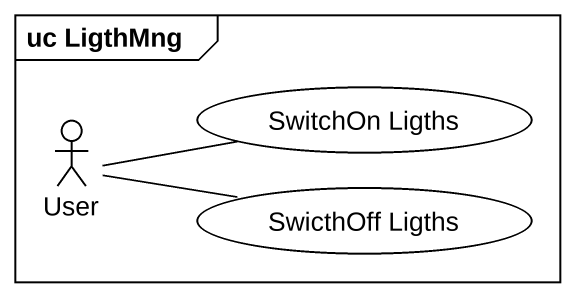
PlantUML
@startuml
mainframe uc LigthMng
actor User
usecase "SwitchOn Ligths" as SwitchOn_Ligths
usecase "SwicthOff Ligths" as SwicthOff_Ligths
User -right- SwitchOn_Ligths
User -right- SwicthOff_Ligths
@enduml
